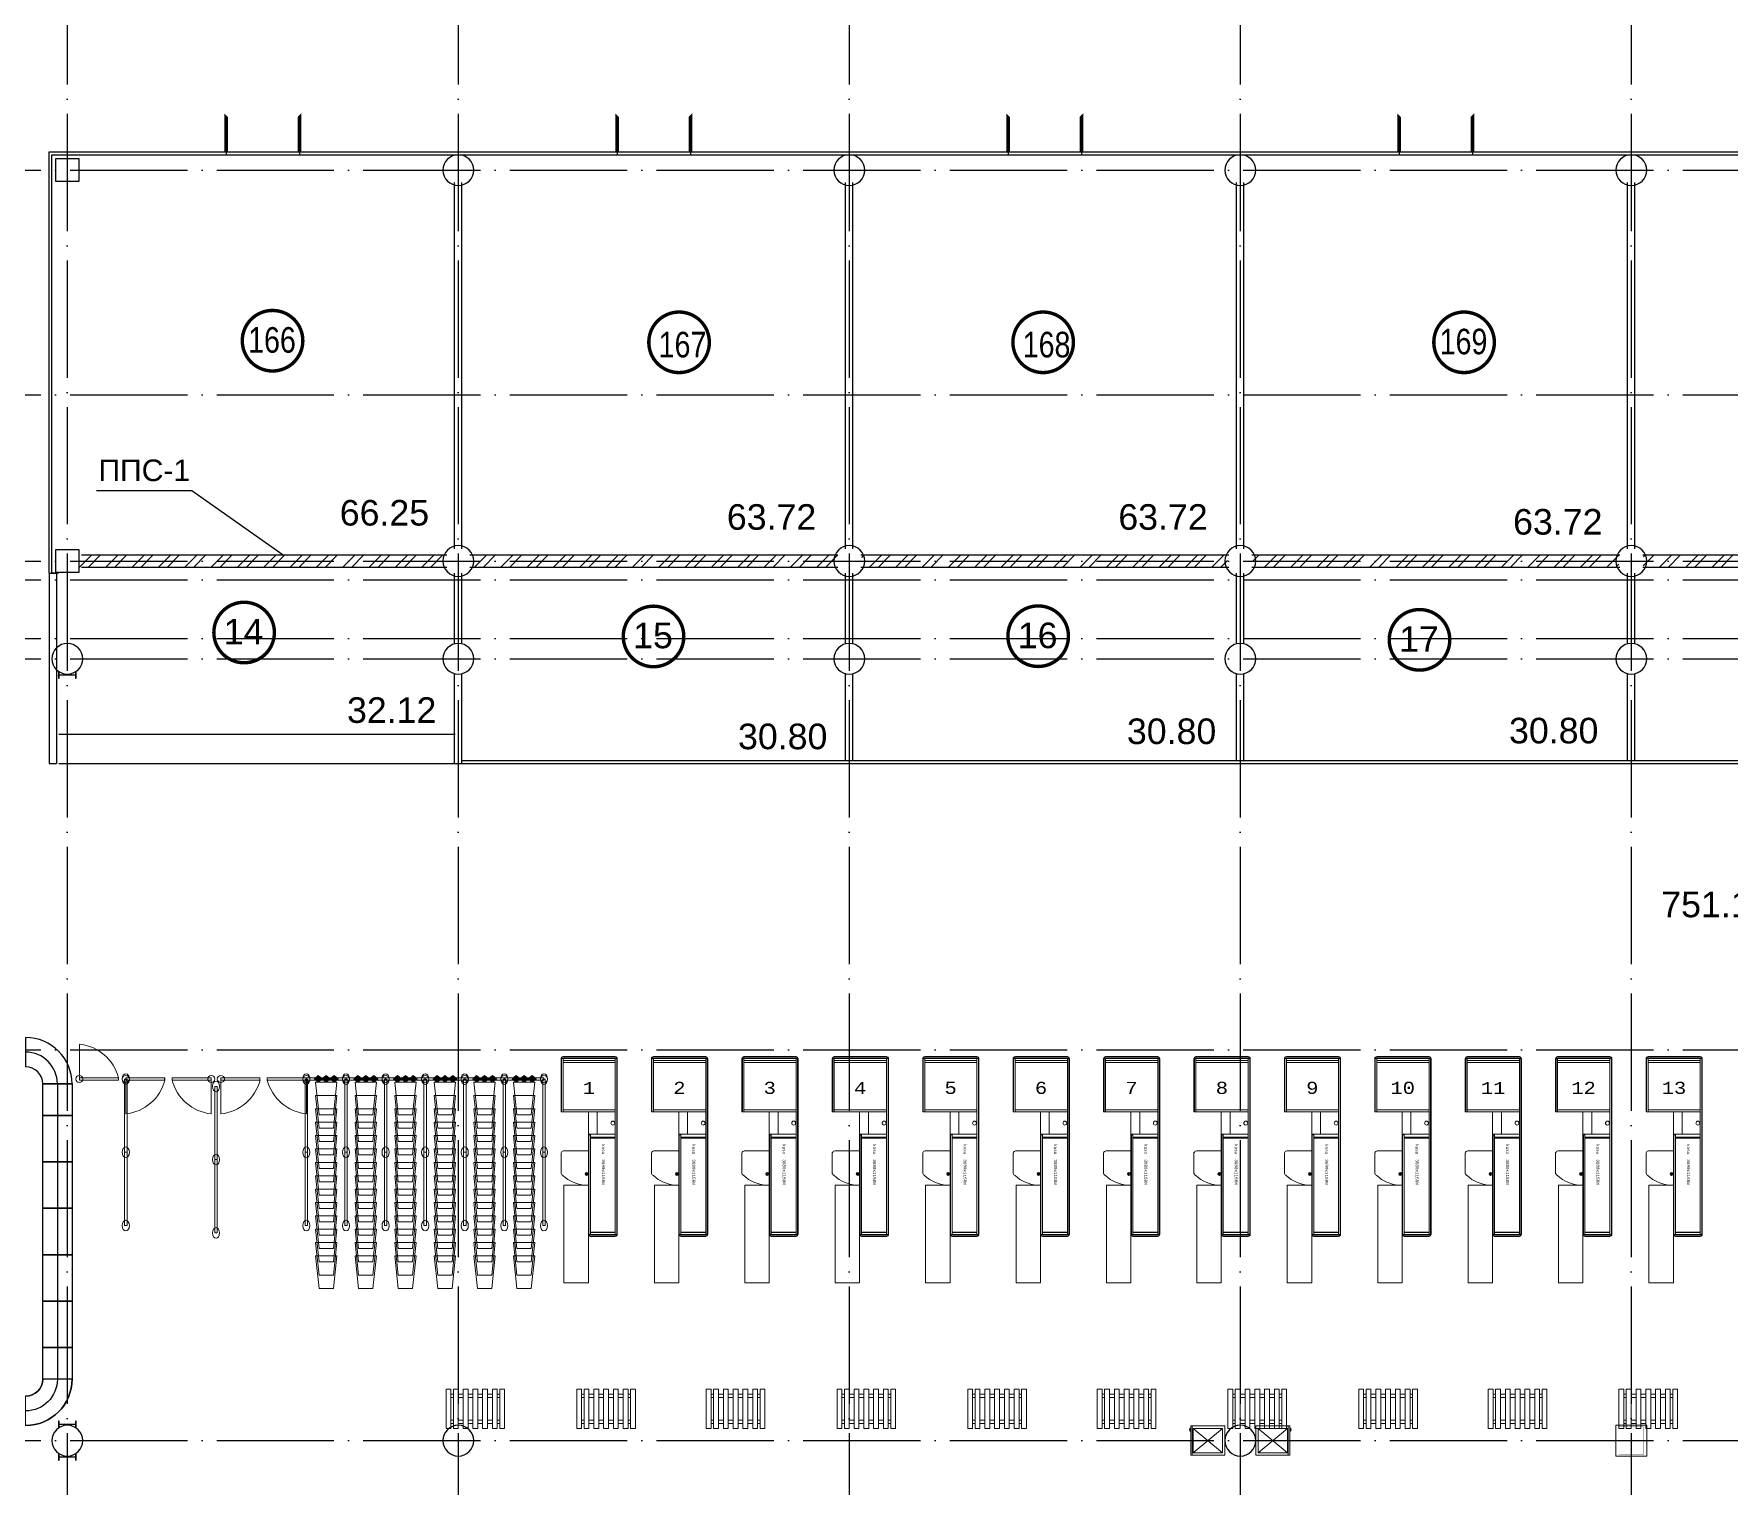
# Model space of a CAD drawing. Extents: x -4497 to 351150, y -50 to 322254.
# Drawn here: x 52085 to 86770, y 173156 to 202875 of the extents above; entities that cross this region are included whole.
import ezdxf
from ezdxf.enums import TextEntityAlignment as Align

# ---------------------------------------------------------------- set-up
doc = ezdxf.new("R2010")
doc.units = 0
doc.header["$LTSCALE"] = 100
doc.linetypes.add('ACAD_ISO04W100', pattern=[30, 24, -3, 0, -3])
doc.linetypes.add('DASHED', pattern=[19.05, 12.7, -6.35])
doc.layers.get('0').update_dxf_attribs({"linetype": 'CONTINUOUS'})
doc.layers.add('2_Касові бокси', color=3, linetype='CONTINUOUS', lineweight=9)
doc.layers.add('refr', color=150, linetype='CONTINUOUS', lineweight=15)
for name, color, linetype in [('Anot', 5, 'CONTINUOUS'), ('axis', 40, 'CONTINUOUS'), ('brick', 12, 'CONTINUOUS'), ('COLON', 5, 'CONTINUOUS'), ('DRAW', 255, 'CONTINUOUS'), ('EEE', 7, 'CONTINUOUS'), ('FIRE', 6, 'CONTINUOUS'), ('furn2', 252, 'CONTINUOUS'), ('GKL', 5, 'CONTINUOUS'), ('Glass', 4, 'CONTINUOUS'), ('S', 2, 'CONTINUOUS'), ('TEXT', 2, 'CONTINUOUS'), ('WALL', 7, 'CONTINUOUS')]:
    doc.layers.add(name, color=color, linetype=linetype)
doc.layers.add('OBORUD', color=7, linetype='CONTINUOUS', true_color=0x83639d)
doc.styles.add('ARIEL-17.5', font='arial.ttf', dxfattribs={"height": 15})
doc.styles.add('GENERATED_STYLE_1', font='arial.ttf')
doc.styles.get("Standard").update_dxf_attribs({"font": 'monotxt.shx', "width": 0.65, "height": 600})
doc.styles.add('Архітектор', font='cour.ttf')
pattern_1 = [(45, (-3600, 82000), (-269.4077, 269.4077), []), (45, (-3420.4, 82000), (-269.4077, 269.4077), [])]

# ---------------------------------------------------------------- blocks, each defined once
blk = doc.blocks.new('A$C53F96F9E')
at = {"layer": 'FIRE', "linetype": 'Continuous'}
blk.add_lwpolyline([(-64123, -11035), (-65992, -9717), (-67942, -9717)], dxfattribs=at)
at = {"layer": 'TEXT', "color": 6, "linetype": 'Continuous', "lineweight": 20, "style": 'ARIEL-17.5', "width": 0.998875}
blk.add_text('ППС-1', height=441.5, dxfattribs=at).set_placement((-66967, -9517), align=Align.CENTER)
blk = doc.blocks.new('A$C584E3954')
at = {"layer": 'Glass', "linetype": 'Continuous'}
for p, q in [((-885, -1234), (-885, -1174)), ((615, -1234), (615, -1174))]:
    blk.add_line(p, q, dxfattribs=at)
blk.add_lwpolyline([(615, -1234, 70, 70, 0), (615, -1984, 0, 0, 0), (-135, -1234, 0, 0, 0), (-885, -1984, 70, 70, 0), (-885, -1234, 70, 70, 0)], format="xyseb", dxfattribs=at)
blk = doc.blocks.new('A$C7B900E4F')
at = {"layer": 'COLON', "const_width": 20, "flags": 128}
for points in [[(248, -165), (248, -310)], [(252, -165), (248, -165)], [(248, -310), (252, -310)], [(258, -171), (263, -221)], [(258, -305), (263, -254)], [(580, -234), (276, -234)], [(580, -241), (276, -241)], [(599, -171), (594, -221)], [(599, -305), (594, -254)], [(605, -165), (608, -165)], [(608, -310), (605, -310)], [(608, -165), (608, -310)]]:
    blk.add_lwpolyline(points, dxfattribs=at)
for points in [[(258, -171, 0.388879), (252, -165)], [(252, -310, 0.388879), (258, -305)], [(263, -221, 0.388879), (276, -234)], [(276, -241, 0.388879), (263, -254)], [(594, -221, -0.388879), (580, -234)], [(580, -241, -0.388879), (594, -254)], [(599, -171, -0.388879), (605, -165)], [(605, -310, -0.388879), (599, -305)]]:
    blk.add_lwpolyline(points, format="xyb", dxfattribs=at)
blk = doc.blocks.new('пок02')
at = {"layer": 'furn2', "color": 7, "linetype": 'ByBlock'}
for p, q in [((950, 350), (350, 350)), ((0, -600), (0, 0))]:
    blk.add_line(p, q, dxfattribs=at)
for radius in [650, 950, 350]:
    blk.add_arc((0, 350), radius, 270, 0, dxfattribs=at)
blk = doc.blocks.new('пок')
at = {"layer": 'furn2', "color": 7, "linetype": 'ByBlock'}
for points in [[(0, 600), (950, 600), (950, 0), (0, 0), (0, 600)], [(0, 600), (950, 600), (950, 300), (0, 300), (0, 600)]]:
    blk.add_lwpolyline(points, dxfattribs=at)
blk = doc.blocks.new('Pallete 120-80')
at = {"layer": 'furn2', "color": 0, "linetype": 'ByBlock', "lineweight": 0, "ltscale": 1000}
for p, q in [((-50, 757), (-50, -43)), ((50, 757), (-50, 757)), ((50, -43), (50, 757)), ((100, 757), (100, -43)), ((200, 757), (100, 757)), ((200, -43), (200, 757)), ((300, 757), (300, -43)), ((400, 757), (300, 757)), ((400, -43), (400, 757)), ((500, 757), (500, -43)), ((600, 757), (500, 757)), ((600, -43), (600, 757)), ((700, 757), (700, -43)), ((800, 757), (700, 757)), ((800, -43), (800, 757)), ((900, 757), (900, -43)), ((1000, 757), (900, 757)), ((1000, -43), (1000, 757)), ((1050, 757), (1050, -43)), ((1150, 757), (1050, 757)), ((1150, -43), (1150, 757)), ((100, 657), (50, 657)), ((100, 587), (50, 587)), ((300, 657), (200, 657)), ((300, 587), (200, 587)), ((500, 657), (400, 657)), ((500, 587), (400, 587)), ((700, 657), (600, 657)), ((700, 587), (600, 587)), ((900, 657), (800, 657)), ((900, 587), (800, 587)), ((1050, 657), (1000, 657)), ((1050, 587), (1000, 587)), ((100, 127), (50, 127)), ((100, 57), (50, 57)), ((300, 127), (200, 127)), ((300, 57), (200, 57)), ((500, 127), (400, 127)), ((500, 57), (400, 57)), ((700, 127), (600, 127)), ((700, 57), (600, 57)), ((900, 127), (800, 127)), ((900, 57), (800, 57)), ((1050, 127), (1000, 127)), ((1050, 57), (1000, 57)), ((-50, -43), (50, -43)), ((100, -43), (200, -43)), ((300, -43), (400, -43)), ((500, -43), (600, -43)), ((700, -43), (800, -43)), ((900, -43), (1000, -43)), ((1050, -43), (1150, -43))]:
    blk.add_line(p, q, dxfattribs=at)
blk = doc.blocks.new('3680 х 1150')
at = {"layer": '2_Касові бокси'}
for p, q in [((-2183, 1110), (-2183, 40)), ((-2173, 1110), (-2173, 40)), ((-2143, 1150), (1459, 1150)), ((-2143, 1150), (-2143, 0)), ((-2143, 1140), (1459, 1140)), ((-2143, 1110), (1459, 1110)), ((-2103, 1110), (-2103, 40)), ((-2063, 1110), (-2063, 40)), ((-1093, 40), (-1093, 1110)), ((-1053, 0), (-1053, 1110)), ((-593, 1110), (-593, 559)), ((-533, 1110), (-533, 599)), ((-523, 1110), (-523, 599)), ((-513, 1110), (-513, 599)), ((1409, 1110), (1409, 599)), ((1419, 1110), (1419, 599)), ((1459, 1150), (1459, 559)), ((1487, 1110), (1487, 599)), ((1497, 1110), (1497, 599)), ((-593, 740), (-1053, 740)), ((1459, 559), (-1053, 559)), ((1459, 599), (-593, 599)), ((-593, 599), (-579, 592)), ((-579, 569), (-593, 559)), ((-579, 592), (-579, 569)), ((1459, 569), (-579, 569)), ((-253, 49), (-253, 559)), ((189, 520), (249, 520)), ((219, 550), (219, 490)), ((447, 559), (447, 487)), ((-2143, 40), (-1053, 40)), ((-2143, 10), (-1053, 10)), ((-2143, 0), (-1053, 0)), ((-213, 0), (213, 0))]:
    blk.add_line(p, q, dxfattribs=at)
for centre, radius in [((-821, 1059), 39.9), ((219, 520), 30)]:
    blk.add_circle(centre, radius, dxfattribs=at)
for centre, radius, start, end in [((-2143, 1110), 40, 90, 180), ((-2143, 1110), 30, 90, 180), ((1457, 1110), 40, 0, 87.0916), ((1457, 1110), 30, 0, 86.1208), ((-271, 531), 719, 316.8034, 356.5239), ((1457, 599), 30, 273.8792, 0), ((1457, 599), 40, 272.9084, 0), ((-2143, 40), 40, 180, 270), ((-2143, 40), 30, 180, 270), ((-193, 57), 60.9, 187.9452, 250.5062), ((141, 114), 135, 302.2551, 325.826)]:
    blk.add_arc(centre, radius, start, end, dxfattribs=at)
at = {"layer": 'Anot'}
blk.add_text('kasa  3680x1150N', height=60, dxfattribs=at).set_placement((-391, 835))
blk = doc.blocks.new('Beer 60-70')
at = {"layer": 'refr', "linetype": 'ByBlock', "lineweight": -2}
for p, q in [((-130, 555), (470, 555)), ((-130, -145), (-130, 555)), ((-80, 505), (420, 505)), ((-80, -95), (-80, 505)), ((420, 505), (420, -95)), ((470, 555), (470, -145)), ((470, -145), (-130, -145)), ((420, -95), (-80, -95))]:
    blk.add_line(p, q, dxfattribs=at)
at = {"layer": 'refr'}
for p, q in [((-129, 522), (469, 522)), ((-80, -93), (420, 505)), ((-80, 505), (420, -93))]:
    blk.add_line(p, q, dxfattribs=at)
at = {"layer": 'refr', "linetype": 'ByBlock', "lineweight": -2}
for centre, radius, start, end in [((394, 537), 40.3, 26.7309, 153.2691), ((394, 515), 54.1, 48.3838, 131.6162)]:
    blk.add_arc(centre, radius, start, end, dxfattribs=at)
blk = doc.blocks.new('Table_ice_2-1m')
at = {"color": 0, "linetype": 'ByBlock'}
blk.add_lwpolyline([(-500, 0), (500, 0), (500, 2000), (-500, 2000)], close=True, dxfattribs=at)
at = {"color": 0, "linetype": 'DASHED', "ltscale": 5, "const_width": 10}
blk.add_lwpolyline([(-400, 100), (400, 100), (400, 1900), (-400, 1900)], close=True, dxfattribs=at)
blk = doc.blocks.new('A$C125E3969')
at = {"layer": '2_Касові бокси', "lineweight": 0}
h = blk.add_hatch(dxfattribs=at)
h.set_pattern_fill('ANSI37', color=94, scale=5, style=0)
h.set_pattern_definition([(45, (20688.257, 71930.205), (-11.22532, 11.22532), []), (135, (20688.257, 71930.205), (-11.22532, -11.22532), [])])
h.paths.add_polyline_path([(21135, 71337), (21216, 71403), (21216, 71403), (21135, 71469), (21054, 71403)])
h.paths.add_polyline_path([(21297, 71337), (21378, 71403), (21378, 71403), (21297, 71469), (21216, 71403)])
h.paths.add_polyline_path([(21540, 71403), (21459, 71469), (21378, 71403), (21459, 71337)])
h = blk.add_hatch(dxfattribs=at)
h.set_pattern_fill('ANSI37', color=94, scale=5, style=0)
h.set_pattern_definition([(45, (21498.257, 71930.205), (-11.22532, 11.22532), []), (135, (21498.257, 71930.205), (-11.22532, -11.22532), [])])
h.paths.add_polyline_path([(21945, 71337), (22026, 71403), (22026, 71403), (21945, 71469), (21864, 71403)])
h.paths.add_polyline_path([(22107, 71337), (22188, 71403), (22188, 71403), (22107, 71469), (22026, 71403)])
h.paths.add_polyline_path([(22350, 71403), (22269, 71469), (22188, 71403), (22269, 71337)])
h = blk.add_hatch(dxfattribs=at)
h.set_pattern_fill('ANSI37', color=94, scale=5, style=0)
h.set_pattern_definition([(45, (22308.257, 71930.205), (-11.22532, 11.22532), []), (135, (22308.257, 71930.205), (-11.22532, -11.22532), [])])
h.paths.add_polyline_path([(22755, 71337), (22836, 71403), (22836, 71403), (22755, 71469), (22674, 71403)])
h.paths.add_polyline_path([(22917, 71337), (22998, 71403), (22998, 71403), (22917, 71469), (22836, 71403)])
h.paths.add_polyline_path([(23160, 71403), (23079, 71469), (22998, 71403), (23079, 71337)])
h = blk.add_hatch(dxfattribs=at)
h.set_pattern_fill('ANSI37', color=94, scale=5, style=0)
h.set_pattern_definition([(45, (23118.257, 71930.205), (-11.22532, 11.22532), []), (135, (23118.257, 71930.205), (-11.22532, -11.22532), [])])
h.paths.add_polyline_path([(23565, 71337), (23646, 71403), (23646, 71403), (23565, 71469), (23484, 71403)])
h.paths.add_polyline_path([(23727, 71337), (23808, 71403), (23808, 71403), (23727, 71469), (23646, 71403)])
h.paths.add_polyline_path([(23970, 71403), (23889, 71469), (23808, 71403), (23889, 71337)])
h = blk.add_hatch(dxfattribs=at)
h.set_pattern_fill('ANSI37', color=94, scale=5, style=0)
h.set_pattern_definition([(45, (23928.257, 71930.205), (-11.22532, 11.22532), []), (135, (23928.257, 71930.205), (-11.22532, -11.22532), [])])
h.paths.add_polyline_path([(24375, 71337), (24456, 71403), (24456, 71403), (24375, 71469), (24294, 71403)])
h.paths.add_polyline_path([(24537, 71337), (24618, 71403), (24618, 71403), (24537, 71469), (24456, 71403)])
h.paths.add_polyline_path([(24780, 71403), (24699, 71469), (24618, 71403), (24699, 71337)])
h = blk.add_hatch(dxfattribs=at)
h.set_pattern_fill('ANSI37', color=94, scale=5, style=0)
h.set_pattern_definition([(45, (24738.257, 71930.205), (-11.22532, 11.22532), []), (135, (24738.257, 71930.205), (-11.22532, -11.22532), [])])
h.paths.add_polyline_path([(25185, 71337), (25266, 71403), (25266, 71403), (25185, 71469), (25104, 71403)])
h.paths.add_polyline_path([(25347, 71337), (25428, 71403), (25428, 71403), (25347, 71469), (25266, 71403)])
h.paths.add_polyline_path([(25590, 71403), (25509, 71469), (25428, 71403), (25509, 71337)])
at = {"layer": '2_Касові бокси', "color": 94, "lineweight": 0}
for p, q in [((16246, 71404), (16246, 72112)), ((21054, 71403), (21135, 71469)), ((21135, 71469), (21216, 71403)), ((21216, 71403), (21297, 71469)), ((21297, 71469), (21378, 71403)), ((21378, 71403), (21459, 71469)), ((21459, 71469), (21540, 71403)), ((21864, 71403), (21945, 71469)), ((21945, 71469), (22026, 71403)), ((22026, 71403), (22107, 71469)), ((22107, 71469), (22188, 71403)), ((22188, 71403), (22269, 71469)), ((22269, 71469), (22350, 71403)), ((22674, 71403), (22755, 71469)), ((22755, 71469), (22836, 71403)), ((22836, 71403), (22917, 71469)), ((22917, 71469), (22998, 71403)), ((22998, 71403), (23079, 71469)), ((23079, 71469), (23160, 71403)), ((23484, 71403), (23565, 71469)), ((23565, 71469), (23646, 71403)), ((23646, 71403), (23727, 71469)), ((23727, 71469), (23808, 71403)), ((23808, 71403), (23889, 71469)), ((23889, 71469), (23970, 71403)), ((24294, 71403), (24375, 71469)), ((24375, 71469), (24456, 71403)), ((24456, 71403), (24537, 71469)), ((24537, 71469), (24618, 71403)), ((24618, 71403), (24699, 71469)), ((24699, 71469), (24780, 71403)), ((25104, 71403), (25185, 71469)), ((25185, 71469), (25266, 71403)), ((25266, 71403), (25347, 71469)), ((25347, 71469), (25428, 71403)), ((25428, 71403), (25509, 71469)), ((25509, 71469), (25590, 71403)), ((16246, 71425), (17046, 71425)), ((16246, 71375), (16246, 71425)), ((17046, 71375), (16246, 71375)), ((17046, 71425), (17046, 71375)), ((17171, 71400), (17171, 69900)), ((17221, 71400), (17171, 71400)), ((17996, 71425), (17196, 71425)), ((17196, 71425), (17196, 71375)), ((17196, 71396), (17196, 70688)), ((17196, 71375), (17996, 71375)), ((17221, 69900), (17221, 71400)), ((18146, 71425), (18946, 71425)), ((18146, 71375), (18146, 71425)), ((18946, 71375), (18146, 71375)), ((18946, 71425), (18946, 71375)), ((18946, 71396), (18946, 70688)), ((19019, 69750), (19019, 71250)), ((19019, 71250), (19069, 71250)), ((19069, 71250), (19069, 69750)), ((19942, 71425), (19142, 71425)), ((19142, 71425), (19142, 71375)), ((19142, 71396), (19142, 70688)), ((19142, 71375), (19942, 71375)), ((19942, 71375), (19942, 71425)), ((20092, 71425), (20892, 71425)), ((20092, 71375), (20092, 71425)), ((20892, 71375), (20092, 71375)), ((20867, 69900), (20867, 71400)), ((20867, 71400), (20917, 71400)), ((20892, 71425), (20892, 71375)), ((20892, 71425), (21702, 71425)), ((20892, 71375), (20892, 71425)), ((20892, 71396), (20892, 70688)), ((21702, 71375), (20892, 71375)), ((20917, 71400), (20917, 69900)), ((21135, 71337), (21054, 71403)), ((21216, 71403), (21135, 71337)), ((21297, 71337), (21216, 71403)), ((21378, 71403), (21297, 71337)), ((21459, 71337), (21378, 71403)), ((21540, 71403), (21459, 71337)), ((21677, 69900), (21677, 71400)), ((21677, 71400), (21727, 71400)), ((21702, 71425), (21702, 71375)), ((21702, 71425), (22512, 71425)), ((21702, 71375), (21702, 71425)), ((22512, 71375), (21702, 71375)), ((21727, 71400), (21727, 69900)), ((21945, 71337), (21864, 71403)), ((22026, 71403), (21945, 71337)), ((22107, 71337), (22026, 71403)), ((22188, 71403), (22107, 71337)), ((22269, 71337), (22188, 71403)), ((22350, 71403), (22269, 71337)), ((22487, 69900), (22487, 71400)), ((22487, 71400), (22537, 71400)), ((22512, 71425), (22512, 71375)), ((22512, 71425), (23322, 71425)), ((22512, 71375), (22512, 71425)), ((23322, 71375), (22512, 71375)), ((22537, 71400), (22537, 69900)), ((22755, 71337), (22674, 71403)), ((22836, 71403), (22755, 71337)), ((22917, 71337), (22836, 71403)), ((22998, 71403), (22917, 71337)), ((23079, 71337), (22998, 71403)), ((23160, 71403), (23079, 71337)), ((23297, 69900), (23297, 71400)), ((23297, 71400), (23347, 71400)), ((23322, 71425), (23322, 71375)), ((23322, 71425), (24132, 71425)), ((23322, 71375), (23322, 71425)), ((24132, 71375), (23322, 71375)), ((23347, 71400), (23347, 69900)), ((23565, 71337), (23484, 71403)), ((23646, 71403), (23565, 71337)), ((23727, 71337), (23646, 71403)), ((23808, 71403), (23727, 71337)), ((23889, 71337), (23808, 71403)), ((23970, 71403), (23889, 71337)), ((24107, 69900), (24107, 71400)), ((24107, 71400), (24157, 71400)), ((24132, 71425), (24132, 71375)), ((24132, 71425), (24942, 71425)), ((24132, 71375), (24132, 71425)), ((24942, 71375), (24132, 71375)), ((24157, 71400), (24157, 69900)), ((24375, 71337), (24294, 71403)), ((24456, 71403), (24375, 71337)), ((24537, 71337), (24456, 71403)), ((24618, 71403), (24537, 71337)), ((24699, 71337), (24618, 71403)), ((24780, 71403), (24699, 71337)), ((24917, 69900), (24917, 71400)), ((24917, 71400), (24967, 71400)), ((24942, 71425), (24942, 71375)), ((24942, 71425), (25752, 71425)), ((24942, 71375), (24942, 71425)), ((25752, 71375), (24942, 71375)), ((24967, 71400), (24967, 69900)), ((25185, 71337), (25104, 71403)), ((25266, 71403), (25185, 71337)), ((25347, 71337), (25266, 71403)), ((25428, 71403), (25347, 71337)), ((25509, 71337), (25428, 71403)), ((25590, 71403), (25509, 71337)), ((25727, 69900), (25727, 71400)), ((25727, 71400), (25777, 71400)), ((25752, 71425), (25752, 71375)), ((25777, 71400), (25777, 69900)), ((17171, 69900), (17171, 68400)), ((17221, 69900), (17171, 69900)), ((17171, 69900), (17221, 69900)), ((17221, 68400), (17221, 69900)), ((19069, 69750), (19019, 69750)), ((19019, 68250), (19019, 69750)), ((19019, 69750), (19069, 69750)), ((19069, 69750), (19069, 68250)), ((20917, 69900), (20867, 69900)), ((20867, 68400), (20867, 69900)), ((20867, 69900), (20917, 69900)), ((20917, 69900), (20917, 68400)), ((21677, 68400), (21677, 69900)), ((21677, 69900), (21727, 69900)), ((21727, 69900), (21677, 69900)), ((21727, 69900), (21727, 68400)), ((22487, 68400), (22487, 69900)), ((22487, 69900), (22537, 69900)), ((22537, 69900), (22487, 69900)), ((22537, 69900), (22537, 68400)), ((23297, 68400), (23297, 69900)), ((23297, 69900), (23347, 69900)), ((23347, 69900), (23297, 69900)), ((23347, 69900), (23347, 68400)), ((24107, 68400), (24107, 69900)), ((24107, 69900), (24157, 69900)), ((24157, 69900), (24107, 69900)), ((24157, 69900), (24157, 68400)), ((24917, 68400), (24917, 69900)), ((24917, 69900), (24967, 69900)), ((24967, 69900), (24917, 69900)), ((24967, 69900), (24967, 68400)), ((25727, 68400), (25727, 69900)), ((25727, 69900), (25777, 69900)), ((25777, 69900), (25727, 69900)), ((25777, 69900), (25777, 68400)), ((17171, 68400), (17221, 68400)), ((20917, 68400), (20867, 68400)), ((21727, 68400), (21677, 68400)), ((22537, 68400), (22487, 68400)), ((23347, 68400), (23297, 68400)), ((24157, 68400), (24107, 68400)), ((24967, 68400), (24917, 68400)), ((25777, 68400), (25727, 68400)), ((19069, 68250), (19019, 68250))]:
    blk.add_line(p, q, dxfattribs=at)
for points in [[(21443, 70667), (21150, 70667), (21079, 71337), (21514, 71337), (21443, 70667)], [(22253, 70667), (21960, 70667), (21889, 71337), (22324, 71337), (22253, 70667)], [(23063, 70667), (22770, 70667), (22699, 71337), (23134, 71337), (23063, 70667)], [(23873, 70667), (23580, 70667), (23509, 71337), (23944, 71337), (23873, 70667)], [(24683, 70667), (24390, 70667), (24319, 71337), (24754, 71337), (24683, 70667)], [(25493, 70667), (25200, 70667), (25129, 71337), (25564, 71337), (25493, 70667)], [(21443, 70393), (21150, 70393), (21079, 71063), (21514, 71063), (21443, 70393)], [(21443, 70120), (21150, 70120), (21079, 70790), (21514, 70790), (21443, 70120)], [(21443, 70120), (21150, 70120), (21079, 70790), (21514, 70790), (21443, 70120)], [(22253, 70393), (21960, 70393), (21889, 71063), (22324, 71063), (22253, 70393)], [(22253, 70120), (21960, 70120), (21889, 70790), (22324, 70790), (22253, 70120)], [(22253, 70120), (21960, 70120), (21889, 70790), (22324, 70790), (22253, 70120)], [(23063, 70393), (22770, 70393), (22699, 71063), (23134, 71063), (23063, 70393)], [(23063, 70120), (22770, 70120), (22699, 70790), (23134, 70790), (23063, 70120)], [(23063, 70120), (22770, 70120), (22699, 70790), (23134, 70790), (23063, 70120)], [(23873, 70393), (23580, 70393), (23509, 71063), (23944, 71063), (23873, 70393)], [(23873, 70120), (23580, 70120), (23509, 70790), (23944, 70790), (23873, 70120)], [(23873, 70120), (23580, 70120), (23509, 70790), (23944, 70790), (23873, 70120)], [(24683, 70393), (24390, 70393), (24319, 71063), (24754, 71063), (24683, 70393)], [(24683, 70120), (24390, 70120), (24319, 70790), (24754, 70790), (24683, 70120)], [(24683, 70120), (24390, 70120), (24319, 70790), (24754, 70790), (24683, 70120)], [(25493, 70393), (25200, 70393), (25129, 71063), (25564, 71063), (25493, 70393)], [(25493, 70120), (25200, 70120), (25129, 70790), (25564, 70790), (25493, 70120)], [(25493, 70120), (25200, 70120), (25129, 70790), (25564, 70790), (25493, 70120)], [(21443, 69846), (21150, 69846), (21079, 70516), (21514, 70516), (21443, 69846)], [(21443, 69846), (21150, 69846), (21079, 70516), (21514, 70516), (21443, 69846)], [(21443, 69846), (21150, 69846), (21079, 70516), (21514, 70516), (21443, 69846)], [(22253, 69846), (21960, 69846), (21889, 70516), (22324, 70516), (22253, 69846)], [(22253, 69846), (21960, 69846), (21889, 70516), (22324, 70516), (22253, 69846)], [(22253, 69846), (21960, 69846), (21889, 70516), (22324, 70516), (22253, 69846)], [(23063, 69846), (22770, 69846), (22699, 70516), (23134, 70516), (23063, 69846)], [(23063, 69846), (22770, 69846), (22699, 70516), (23134, 70516), (23063, 69846)], [(23063, 69846), (22770, 69846), (22699, 70516), (23134, 70516), (23063, 69846)], [(23873, 69846), (23580, 69846), (23509, 70516), (23944, 70516), (23873, 69846)], [(23873, 69846), (23580, 69846), (23509, 70516), (23944, 70516), (23873, 69846)], [(23873, 69846), (23580, 69846), (23509, 70516), (23944, 70516), (23873, 69846)], [(24683, 69846), (24390, 69846), (24319, 70516), (24754, 70516), (24683, 69846)], [(24683, 69846), (24390, 69846), (24319, 70516), (24754, 70516), (24683, 69846)], [(24683, 69846), (24390, 69846), (24319, 70516), (24754, 70516), (24683, 69846)], [(25493, 69846), (25200, 69846), (25129, 70516), (25564, 70516), (25493, 69846)], [(25493, 69846), (25200, 69846), (25129, 70516), (25564, 70516), (25493, 69846)], [(25493, 69846), (25200, 69846), (25129, 70516), (25564, 70516), (25493, 69846)], [(21443, 69572), (21150, 69572), (21079, 70242), (21514, 70242), (21443, 69572)], [(22253, 69572), (21960, 69572), (21889, 70242), (22324, 70242), (22253, 69572)], [(23063, 69572), (22770, 69572), (22699, 70242), (23134, 70242), (23063, 69572)], [(23873, 69572), (23580, 69572), (23509, 70242), (23944, 70242), (23873, 69572)], [(24683, 69572), (24390, 69572), (24319, 70242), (24754, 70242), (24683, 69572)], [(25493, 69572), (25200, 69572), (25129, 70242), (25564, 70242), (25493, 69572)], [(21443, 69299), (21150, 69299), (21079, 69969), (21514, 69969), (21443, 69299)], [(22253, 69299), (21960, 69299), (21889, 69969), (22324, 69969), (22253, 69299)], [(23063, 69299), (22770, 69299), (22699, 69969), (23134, 69969), (23063, 69299)], [(23873, 69299), (23580, 69299), (23509, 69969), (23944, 69969), (23873, 69299)], [(24683, 69299), (24390, 69299), (24319, 69969), (24754, 69969), (24683, 69299)], [(25493, 69299), (25200, 69299), (25129, 69969), (25564, 69969), (25493, 69299)], [(21443, 69025), (21150, 69025), (21079, 69695), (21514, 69695), (21443, 69025)], [(21443, 68752), (21150, 68752), (21079, 69422), (21514, 69422), (21443, 68752)], [(21443, 68752), (21150, 68752), (21079, 69422), (21514, 69422), (21443, 68752)], [(22253, 69025), (21960, 69025), (21889, 69695), (22324, 69695), (22253, 69025)], [(22253, 68752), (21960, 68752), (21889, 69422), (22324, 69422), (22253, 68752)], [(22253, 68752), (21960, 68752), (21889, 69422), (22324, 69422), (22253, 68752)], [(23063, 69025), (22770, 69025), (22699, 69695), (23134, 69695), (23063, 69025)], [(23063, 68752), (22770, 68752), (22699, 69422), (23134, 69422), (23063, 68752)], [(23063, 68752), (22770, 68752), (22699, 69422), (23134, 69422), (23063, 68752)], [(23873, 69025), (23580, 69025), (23509, 69695), (23944, 69695), (23873, 69025)], [(23873, 68752), (23580, 68752), (23509, 69422), (23944, 69422), (23873, 68752)], [(23873, 68752), (23580, 68752), (23509, 69422), (23944, 69422), (23873, 68752)], [(24683, 69025), (24390, 69025), (24319, 69695), (24754, 69695), (24683, 69025)], [(24683, 68752), (24390, 68752), (24319, 69422), (24754, 69422), (24683, 68752)], [(24683, 68752), (24390, 68752), (24319, 69422), (24754, 69422), (24683, 68752)], [(25493, 69025), (25200, 69025), (25129, 69695), (25564, 69695), (25493, 69025)], [(25493, 68752), (25200, 68752), (25129, 69422), (25564, 69422), (25493, 68752)], [(25493, 68752), (25200, 68752), (25129, 69422), (25564, 69422), (25493, 68752)], [(21443, 68478), (21150, 68478), (21079, 69148), (21514, 69148), (21443, 68478)], [(22253, 68478), (21960, 68478), (21889, 69148), (22324, 69148), (22253, 68478)], [(23063, 68478), (22770, 68478), (22699, 69148), (23134, 69148), (23063, 68478)], [(23873, 68478), (23580, 68478), (23509, 69148), (23944, 69148), (23873, 68478)], [(24683, 68478), (24390, 68478), (24319, 69148), (24754, 69148), (24683, 68478)], [(25493, 68478), (25200, 68478), (25129, 69148), (25564, 69148), (25493, 68478)], [(26661, 69230), (26661, 67230), (26161, 67230), (26161, 69230), (26661, 69230)], [(28511, 69230), (28511, 67230), (28011, 67230), (28011, 69230), (28511, 69230)], [(30361, 69230), (30361, 67230), (29861, 67230), (29861, 69230), (30361, 69230)], [(32211, 69230), (32211, 67230), (31711, 67230), (31711, 69230), (32211, 69230)], [(34061, 69230), (34061, 67230), (33561, 67230), (33561, 69230), (34061, 69230)], [(35911, 69230), (35911, 67230), (35411, 67230), (35411, 69230), (35911, 69230)], [(37761, 69230), (37761, 67230), (37261, 67230), (37261, 69230), (37761, 69230)], [(39611, 69230), (39611, 67230), (39111, 67230), (39111, 69230), (39611, 69230)], [(41461, 69230), (41461, 67230), (40961, 67230), (40961, 69230), (41461, 69230)], [(43311, 69230), (43311, 67230), (42811, 67230), (42811, 69230), (43311, 69230)], [(45161, 69230), (45161, 67230), (44661, 67230), (44661, 69230), (45161, 69230)], [(47011, 69230), (47011, 67230), (46511, 67230), (46511, 69230), (47011, 69230)], [(48861, 69230), (48861, 67230), (48361, 67230), (48361, 69230), (48861, 69230)], [(21443, 68204), (21150, 68204), (21079, 68874), (21514, 68874), (21443, 68204)], [(21443, 68204), (21150, 68204), (21079, 68874), (21514, 68874), (21443, 68204)], [(22253, 68204), (21960, 68204), (21889, 68874), (22324, 68874), (22253, 68204)], [(22253, 68204), (21960, 68204), (21889, 68874), (22324, 68874), (22253, 68204)], [(23063, 68204), (22770, 68204), (22699, 68874), (23134, 68874), (23063, 68204)], [(23063, 68204), (22770, 68204), (22699, 68874), (23134, 68874), (23063, 68204)], [(23873, 68204), (23580, 68204), (23509, 68874), (23944, 68874), (23873, 68204)], [(23873, 68204), (23580, 68204), (23509, 68874), (23944, 68874), (23873, 68204)], [(24683, 68204), (24390, 68204), (24319, 68874), (24754, 68874), (24683, 68204)], [(24683, 68204), (24390, 68204), (24319, 68874), (24754, 68874), (24683, 68204)], [(25493, 68204), (25200, 68204), (25129, 68874), (25564, 68874), (25493, 68204)], [(25493, 68204), (25200, 68204), (25129, 68874), (25564, 68874), (25493, 68204)], [(21443, 67931), (21150, 67931), (21079, 68601), (21514, 68601), (21443, 67931)], [(21443, 67931), (21150, 67931), (21079, 68601), (21514, 68601), (21443, 67931)], [(21443, 67931), (21150, 67931), (21079, 68601), (21514, 68601), (21443, 67931)], [(22253, 67931), (21960, 67931), (21889, 68601), (22324, 68601), (22253, 67931)], [(22253, 67931), (21960, 67931), (21889, 68601), (22324, 68601), (22253, 67931)], [(22253, 67931), (21960, 67931), (21889, 68601), (22324, 68601), (22253, 67931)], [(23063, 67931), (22770, 67931), (22699, 68601), (23134, 68601), (23063, 67931)], [(23063, 67931), (22770, 67931), (22699, 68601), (23134, 68601), (23063, 67931)], [(23063, 67931), (22770, 67931), (22699, 68601), (23134, 68601), (23063, 67931)], [(23873, 67931), (23580, 67931), (23509, 68601), (23944, 68601), (23873, 67931)], [(23873, 67931), (23580, 67931), (23509, 68601), (23944, 68601), (23873, 67931)], [(23873, 67931), (23580, 67931), (23509, 68601), (23944, 68601), (23873, 67931)], [(24683, 67931), (24390, 67931), (24319, 68601), (24754, 68601), (24683, 67931)], [(24683, 67931), (24390, 67931), (24319, 68601), (24754, 68601), (24683, 67931)], [(24683, 67931), (24390, 67931), (24319, 68601), (24754, 68601), (24683, 67931)], [(25493, 67931), (25200, 67931), (25129, 68601), (25564, 68601), (25493, 67931)], [(25493, 67931), (25200, 67931), (25129, 68601), (25564, 68601), (25493, 67931)], [(25493, 67931), (25200, 67931), (25129, 68601), (25564, 68601), (25493, 67931)], [(21443, 67657), (21150, 67657), (21079, 68327), (21514, 68327), (21443, 67657)], [(21443, 67383), (21150, 67383), (21079, 68053), (21514, 68053), (21443, 67383)], [(22253, 67657), (21960, 67657), (21889, 68327), (22324, 68327), (22253, 67657)], [(22253, 67383), (21960, 67383), (21889, 68053), (22324, 68053), (22253, 67383)], [(23063, 67657), (22770, 67657), (22699, 68327), (23134, 68327), (23063, 67657)], [(23063, 67383), (22770, 67383), (22699, 68053), (23134, 68053), (23063, 67383)], [(23873, 67657), (23580, 67657), (23509, 68327), (23944, 68327), (23873, 67657)], [(23873, 67383), (23580, 67383), (23509, 68053), (23944, 68053), (23873, 67383)], [(24683, 67657), (24390, 67657), (24319, 68327), (24754, 68327), (24683, 67657)], [(24683, 67383), (24390, 67383), (24319, 68053), (24754, 68053), (24683, 67383)], [(25493, 67657), (25200, 67657), (25129, 68327), (25564, 68327), (25493, 67657)], [(25493, 67383), (25200, 67383), (25129, 68053), (25564, 68053), (25493, 67383)], [(21443, 67110), (21150, 67110), (21079, 67780), (21514, 67780), (21443, 67110)], [(22253, 67110), (21960, 67110), (21889, 67780), (22324, 67780), (22253, 67110)], [(23063, 67110), (22770, 67110), (22699, 67780), (23134, 67780), (23063, 67110)], [(23873, 67110), (23580, 67110), (23509, 67780), (23944, 67780), (23873, 67110)], [(24683, 67110), (24390, 67110), (24319, 67780), (24754, 67780), (24683, 67110)], [(25493, 67110), (25200, 67110), (25129, 67780), (25564, 67780), (25493, 67110)]]:
    blk.add_lwpolyline(points, dxfattribs=at)
for points in [[(26161, 67230), (26661, 67230), (26661, 69230), (26161, 69230)], [(28011, 67230), (28511, 67230), (28511, 69230), (28011, 69230)], [(29861, 67230), (30361, 67230), (30361, 69230), (29861, 69230)], [(31711, 67230), (32211, 67230), (32211, 69230), (31711, 69230)], [(33561, 67230), (34061, 67230), (34061, 69230), (33561, 69230)], [(35411, 67230), (35911, 67230), (35911, 69230), (35411, 69230)], [(37261, 67230), (37761, 67230), (37761, 69230), (37261, 69230)], [(39111, 67230), (39611, 67230), (39611, 69230), (39111, 69230)], [(40961, 67230), (41461, 67230), (41461, 69230), (40961, 69230)], [(42811, 67230), (43311, 67230), (43311, 69230), (42811, 69230)], [(44661, 67230), (45161, 67230), (45161, 69230), (44661, 69230)], [(46511, 67230), (47011, 67230), (47011, 69230), (46511, 69230)], [(48361, 67230), (48861, 67230), (48861, 69230), (48361, 69230)]]:
    blk.add_lwpolyline(points, close=True, dxfattribs=at)
for centre in [(16246, 71400), (17196, 71400), (18946, 71400), (19142, 71400), (20892, 71400), (20892, 71400), (21702, 71400), (21702, 71400), (22512, 71400), (22512, 71400), (23322, 71400), (23322, 71400), (24132, 71400), (24132, 71400), (24942, 71400), (24942, 71400), (25752, 71400)]:
    blk.add_circle(centre, 73, dxfattribs=at)
for centre, start, end in [((16152, 71194), 14.5095, 84.153), ((17102, 71606), 275.847, 345.4905), ((19040, 71606), 194.5095, 264.153), ((19048, 71606), 275.847, 345.4905), ((20986, 71606), 194.5095, 264.153)]:
    blk.add_arc(centre, 924, start, end, dxfattribs=at)
at = {"layer": '2_Касові бокси', "color": 94, "lineweight": 0, "extrusion": (0, 0, -1)}
for centre in [(17196, 71400), (17196, 69900), (17196, 69900), (17196, 68400)]:
    blk.add_ellipse(centre, major_axis=(0, 109), ratio=0.666667, start_param=3.141593, end_param=9.424778, dxfattribs=at)
at = {"layer": '2_Касові бокси', "color": 94, "lineweight": 0}
for centre in [(20891, 71400), (21702, 71400), (22512, 71400), (23322, 71400), (24132, 71400), (24942, 71400), (25752, 71400), (19043, 71250), (19043, 69750), (19043, 69750), (20891, 69900), (20891, 69900), (21702, 69900), (21702, 69900), (22512, 69900), (22512, 69900), (23322, 69900), (23322, 69900), (24132, 69900), (24132, 69900), (24942, 69900), (24942, 69900), (25752, 69900), (25752, 69900), (19043, 68250), (20891, 68400), (21702, 68400), (22512, 68400), (23322, 68400), (24132, 68400), (24942, 68400), (25752, 68400)]:
    blk.add_ellipse(centre, major_axis=(0, 109), ratio=0.666667, start_param=3.141593, end_param=9.424778, dxfattribs=at)
at = {"layer": 'furn2'}
blk.add_line((17996, 71375), (17996, 71425), dxfattribs=at)
at = {"layer": '2_Касові бокси', "color": 94, "lineweight": 0, "rotation": 270}
for p in [(26102, 69677), (27952, 69677), (29802, 69677), (31652, 69677), (33502, 69677), (35352, 69677), (37202, 69677), (39052, 69677), (40902, 69677), (42752, 69677), (44602, 69677), (46452, 69677), (48302, 69677)]:
    blk.add_blockref('3680 х 1150', p, dxfattribs=at)
at = {"layer": 'furn2', "rotation": 180}
for p in [(24898, 65007, 1), (27573, 65007, 1), (30223, 65007, 1), (32898, 65007, 1), (32898, 65007, 1), (35573, 65007, 1), (38223, 65007, 1), (40898, 65007, 1), (40898, 65007, 1), (43573, 65007, 1), (46223, 65007, 1), (48898, 65007, 1)]:
    blk.add_blockref('Pallete 120-80', p, dxfattribs=at)
at = {"layer": 'OBORUD', "rotation": 90}
for name, p in [('пок02', (15496, 71300)), ('пок', (16096, 69704)), ('пок', (16096, 68754)), ('пок', (16096, 67804)), ('пок', (16096, 66854)), ('пок', (16096, 65904))]:
    blk.add_blockref(name, p, dxfattribs=at)
for name, p, xscale in [('пок', (16096, 70654), 0.6799999997019768), ('пок', (16096, 65258), 0.6799999997019768), ('пок02', (15496, 65258), -1)]:
    blk.add_blockref(name, p, dxfattribs=dict(at, xscale=xscale))
at = {"layer": 'refr', "rotation": 90}
blk.add_blockref('Beer 60-70', (39540, 63830), dxfattribs=at)
at = {"layer": 'refr', "xscale": -1, "rotation": 270}
blk.add_blockref('Beer 60-70', (40460, 63830), dxfattribs=at)
at = {"layer": 'refr', "xscale": 0.6299212598532904, "yscale": 0.3149606299266452, "zscale": 0.3937007874015748, "rotation": 180}
blk.add_blockref('Table_ice_2-1m', (48000, 64315), dxfattribs=at)
at = {"layer": '2_Касові бокси', "color": 94, "lineweight": 0, "char_height": 250, "attachment_point": 5, "style": 'Архітектор'}
for s, insert in [('{\\fCourier New|b0|i0|c204|p49;1}', (26673, 71217)), ('2', (28523, 71217)), ('3', (30373, 71217)), ('4', (32223, 71217)), ('5', (34073, 71217)), ('6', (35923, 71217)), ('7', (37773, 71217)), ('8', (39623, 71217)), ('9', (41473, 71217)), ('10', (43323, 71217)), ('11', (45173, 71217)), ('12', (47023, 71217)), ('13', (48873, 71217))]:
    blk.add_mtext(s, dxfattribs=dict(at, insert=insert))
at = {"layer": 'refr', "color": 5, "lineweight": 0, "style": 'GENERATED_STYLE_1'}
for p in [(31750, 11184, 0), (26627, 8259, 0), (27247, 8259, 0)]:
    blk.add_attdef('txt', text='', height=120, dxfattribs=at).set_placement(p, align=Align.BOTTOM_LEFT)

msp = doc.modelspace()

# ---------------------------------------------------------------- hatches: boundary and pattern name
at = {"layer": 'DRAW'}
h = msp.add_hatch(dxfattribs=at)
h.set_pattern_fill('ANSI32,_O', color=256, scale=40)
h.set_pattern_definition(pattern_1)
h.paths.add_polyline_path([(60535.6, 192212.2), (53003, 192212.2, -0.123425), (53034.3, 192087.2, -0.123425), (53003, 191962.2), (60535.6, 191962.2, -0.123425), (60504.3, 192087.2, -0.123425)])
edge = h.paths.add_edge_path()
edge.add_arc((44769.3, 192087.2), 315, 156.62013, 203.37987)
edge.add_line((44480.2, 191962.2), (37058.4, 191962.2))
edge.add_arc((36769.3, 192087.2), 315, 336.62013, 383.37987)
edge.add_line((37058.4, 192212.2), (44480.2, 192212.2))
h = msp.add_hatch(dxfattribs=at)
h.set_pattern_fill('ANSI32,_O', color=256, scale=40)
h.set_pattern_definition(pattern_1)
h.paths.add_polyline_path([(68504.3, 192087.2, -0.123425), (68535.6, 192212.2), (61003, 192212.2, -0.123425), (61034.3, 192087.2, -0.123425), (61003, 191962.2), (68535.6, 191962.2, -0.123425)])
h = msp.add_hatch(dxfattribs=at)
h.set_pattern_fill('ANSI32,_O', color=256, scale=40)
h.set_pattern_definition(pattern_1)
h.paths.add_polyline_path([(76535.6, 192212.2), (69003, 192212.2, -0.123425), (69034.3, 192087.2, -0.123425), (69003, 191962.2), (76535.6, 191962.2, -0.123425), (76504.3, 192087.2, -0.123425)])
h.paths.add_polyline_path([(84504.3, 192087.2, -0.123425), (84535.6, 192212.2), (77003, 192212.2, -0.123425), (77034.3, 192087.2, -0.123425), (77003, 191962.2), (84535.6, 191962.2, -0.123425)])
h.paths.add_polyline_path([(92535.6, 192212.2), (85003, 192212.2, -0.123425), (85034.3, 192087.2, -0.123425), (85003, 191962.2), (92535.6, 191962.2, -0.123425), (92504.3, 192087.2, -0.123425)])

# ---------------------------------------------------------------- linework, layer by layer
at = {"layer": 'axis', "linetype": 'ACAD_ISO04W100'}
for p, q in [((52769.3, 318243.4), (52769.3, 84615.2)), ((60769.3, 318243.4), (60769.3, 84615.2)), ((68769.3, 318243.4), (68769.3, 84615.2)), ((76769.3, 318243.4), (76769.3, 84615.2)), ((84769.3, 318243.4), (84769.3, 84615.2)), ((-1176.8, 200087.2), (274434.3, 200087.2)), ((-1176.8, 195487.2), (275749.3, 195487.2)), ((-1176.8, 192087.2), (272433.1, 192087.2)), ((-1176.8, 191702.2), (272433.1, 191702.2)), ((-1176.8, 190502.2), (272433.1, 190502.2)), ((-1176.8, 190087.2), (166454.3, 190087.2)), ((-1176.8, 182087.2), (272433.1, 182087.2)), ((-1176.8, 174087.2), (272433.1, 174087.2))]:
    msp.add_line(p, q, dxfattribs=at)
at = {"layer": 'brick', "linetype": 'Continuous'}
for points in [[(53058.4, 192212.2), (60535.6, 192212.2)], [(61003, 192212.2), (68535.6, 192212.2)], [(69003, 192212.2), (76535.6, 192212.2)], [(77003, 192212.2), (84535.6, 192212.2)], [(85003, 192212.2), (92535.6, 192212.2)], [(53058.4, 191962.2), (60535.6, 191962.2)], [(61003, 191962.2), (68535.6, 191962.2)], [(69003, 191962.2), (76535.6, 191962.2)], [(77003, 191962.2), (84535.6, 191962.2)], [(85003, 191962.2), (92535.6, 191962.2)]]:
    msp.add_lwpolyline(points, dxfattribs=at)
at = {"layer": 'COLON', "color": 3, "lineweight": 30, "flags": 128}
for points in [[(52534.3, 200322.2), (53004.3, 200322.2), (53004.3, 199852.2), (52534.3, 199852.2), (52534.3, 200322.2)], [(52534.3, 192322.2), (53004.3, 192322.2), (53004.3, 191852.2), (52534.3, 191852.2), (52534.3, 192322.2)]]:
    msp.add_lwpolyline(points, dxfattribs=at)
at = {"layer": 'COLON', "color": 3, "lineweight": 30}
for points in [[(60454.3, 200087.2, 1), (61084.3, 200087.2, 1)], [(68454.3, 200087.2, 1), (69084.3, 200087.2, 1)], [(76454.3, 200087.2, 1), (77084.3, 200087.2, 1)], [(84454.3, 200087.2, 1), (85084.3, 200087.2, 1)], [(60454.3, 192087.2, 1), (61084.3, 192087.2, 1)], [(68454.3, 192087.2, 1), (69084.3, 192087.2, 1)], [(76454.3, 192087.2, 1), (77084.3, 192087.2, 1)], [(84454.3, 192087.2, 1), (85084.3, 192087.2, 1)]]:
    msp.add_lwpolyline(points, format="xyb", close=True, dxfattribs=at)
at = {"layer": 'COLON', "color": 2, "lineweight": 30}
for points in [[(52454.3, 190087.2, 1), (53084.3, 190087.2, 1)], [(60454.3, 190087.2, 1), (61084.3, 190087.2, 1)], [(68454.3, 190087.2, 1), (69084.3, 190087.2, 1)], [(76454.3, 190087.2, 1), (77084.3, 190087.2, 1)], [(84454.3, 190087.2, 1), (85084.3, 190087.2, 1)], [(60454.3, 174087.2, 1), (61084.3, 174087.2, 1)], [(76454.3, 174087.2, 1), (77084.3, 174087.2, 1)]]:
    msp.add_lwpolyline(points, format="xyb", close=True, dxfattribs=at)
at = {"layer": 'COLON', "color": 5, "lineweight": 30}
for points in [[(52454.3, 190087.2, 1), (53084.3, 190087.2, 1)], [(52454.3, 174087.2, 1), (53084.3, 174087.2, 1)]]:
    msp.add_lwpolyline(points, format="xyb", close=True, dxfattribs=at)
at = {"layer": 'EEE', "linetype": 'Continuous', "const_width": 70}
for points in [[(56348.5, 196596.3, 1), (57587.7, 196596.3, 1)], [(64666.3, 196563.6, 1), (65905.4, 196563.6, 1)], [(72115.6, 196563.6, 1), (73354.8, 196563.6, 1)], [(80728.1, 196563.6, 1), (81967.3, 196563.6, 1)], [(55767.1, 190624.9, 1), (57006.2, 190624.9, 1)], [(64143.7, 190544.3, 1), (65382.8, 190544.3, 1)], [(72013.7, 190549.4, 1), (73252.9, 190549.4, 1)], [(79816.4, 190474.8, 1), (81055.6, 190474.8, 1)]]:
    msp.add_lwpolyline(points, format="xyb", close=True, dxfattribs=at)
at = {"layer": 'GKL'}
for p, q in [((52594.3, 188547.5), (60704.3, 188547.5)), ((52594.3, 187947.5), (60704.3, 187947.5)), ((52265.3, 175345.2), (52265.3, 181387.2)), ((52865.3, 181387.2), (52865.3, 175345.2))]:
    msp.add_line(p, q, dxfattribs=at)
for points in [[(60694.3, 192337.2), (60694.3, 199837.2)], [(60844.3, 192337.2), (60844.3, 199837.2)], [(68694.3, 192337.2), (68694.3, 199837.2)], [(68844.3, 192337.2), (68844.3, 199837.2)], [(76694.3, 192337.2), (76694.3, 199837.2)], [(76844.3, 192337.2), (76844.3, 199837.2)], [(84694.3, 192337.2), (84694.3, 199837.2)], [(84844.3, 192337.2), (84844.3, 199837.2)], [(52394.3, 191837.2), (52394.3, 187947.5)], [(52394.3, 191837.2), (52544.3, 191837.2)], [(52594.3, 191837.2), (52444.3, 191837.2)], [(52544.3, 191837.2), (52544.3, 187947.5)], [(60694.3, 190393.1), (60694.3, 191837.2)], [(60844.3, 190393.1), (60844.3, 191837.2)], [(68694.3, 190393.1), (68694.3, 191837.2)], [(68844.3, 190393.1), (68844.3, 191837.2)], [(76694.3, 190393.1), (76694.3, 191837.2)], [(76844.3, 190393.1), (76844.3, 191837.2)], [(84694.3, 190393.1), (84694.3, 191837.2)], [(84844.3, 190393.1), (84844.3, 191837.2)], [(60694.3, 187947.5), (60694.3, 189781.2)], [(60844.3, 187947.5), (60844.3, 189781.2)], [(68694.3, 188007.5), (68694.3, 189781.2)], [(68844.3, 188007.5), (68844.3, 189781.2)], [(76694.3, 188007.5), (76694.3, 189781.2)], [(76844.3, 188007.5), (76844.3, 189781.2)], [(84694.3, 188007.5), (84694.3, 189781.2)], [(84844.3, 188007.5), (84844.3, 189781.2)], [(52394.3, 187947.5), (52544.3, 187947.5)], [(60694.3, 187947.5), (60844.3, 187947.5)]]:
    msp.add_lwpolyline(points, dxfattribs=at)
for centre, radius, start, end in [((51915.3, 181387.2), 950, 0, 90), ((51915.3, 181387.2), 350, 0, 90), ((51915.3, 175345.2), 950, 270, 0), ((51915.3, 175345.2), 350, 270, 0)]:
    msp.add_arc(centre, radius, start, end, dxfattribs=at)
at = {"layer": 'Glass'}
for p, q in [((52394.3, 200462.2), (92881.4, 200462.2)), ((52394.3, 191837.2), (52394.3, 200462.2)), ((52454.3, 200402.2), (92910, 200402.2)), ((52454.3, 191837.2), (52454.3, 200402.2)), ((60834.3, 188007.5), (132694.3, 188007.5)), ((60834.3, 187947.5), (132694.3, 187947.5))]:
    msp.add_line(p, q, dxfattribs=at)

# ---------------------------------------------------------------- block references
at = {"layer": 'COLON', "lineweight": 30}
for p in [(52341, 189990), (52341, 174659.6), (52341, 173990)]:
    msp.add_blockref('A$C7B900E4F', p, dxfattribs=at)
at = {"layer": 'Glass', "rotation": 180}
for p in [(56634.2, 199227.9), (64634.2, 199227.9), (72634.2, 199227.9), (80634.2, 199227.9)]:
    msp.add_blockref('A$C584E3954', p, dxfattribs=at)
at = {"layer": 'OBORUD'}
msp.add_blockref('A$C125E3969', (36769.3, 110087.2), dxfattribs=at)
at = {"layer": 'WALL'}
msp.add_blockref('A$C53F96F9E', (121311, 203240.5), dxfattribs=at)

# ---------------------------------------------------------------- texts
at = {"layer": 'EEE', "linetype": 'Continuous', "lineweight": 20, "style": 'ARIEL-17.5', "width": 0.8}
for s, p in [('166', (56956.9, 196613)), ('167', (65355.9, 196517)), ('168', (72805.2, 196517)), ('169', (81336.5, 196580.3))]:
    msp.add_text(s, height=523.25, dxfattribs=at).set_placement(p, align=Align.MIDDLE)
at = {"layer": 'EEE', "linetype": 'Continuous', "style": 'ARIEL-17.5'}
for s, p in [('14', (56375.5, 190641.6)), ('15', (64752, 190561)), ('16', (72622.1, 190566.1)), ('17', (80424.8, 190491.5))]:
    msp.add_text(s, height=523.25, dxfattribs=at).set_placement(p, align=Align.MIDDLE)
at = {"layer": 'S', "linetype": 'Continuous', "lineweight": 20, "style": 'ARIEL-17.5'}
for s, p in [('66.25', (59257.7, 192813.6)), ('63.72', (67178.3, 192727.6)), ('63.72', (75187.5, 192727.6)), ('63.72', (83264.8, 192628.7)), ('32.12', (59405.7, 188775.5)), ('30.80', (67406.1, 188236.3)), ('30.80', (75363.4, 188342.4)), ('30.80', (83182.2, 188356)), ('751.17', (86499.9, 184797.8))]:
    msp.add_text(s, height=523.25, dxfattribs=at).set_placement(p, align=Align.CENTER)

doc.saveas('drawing.dxf')
